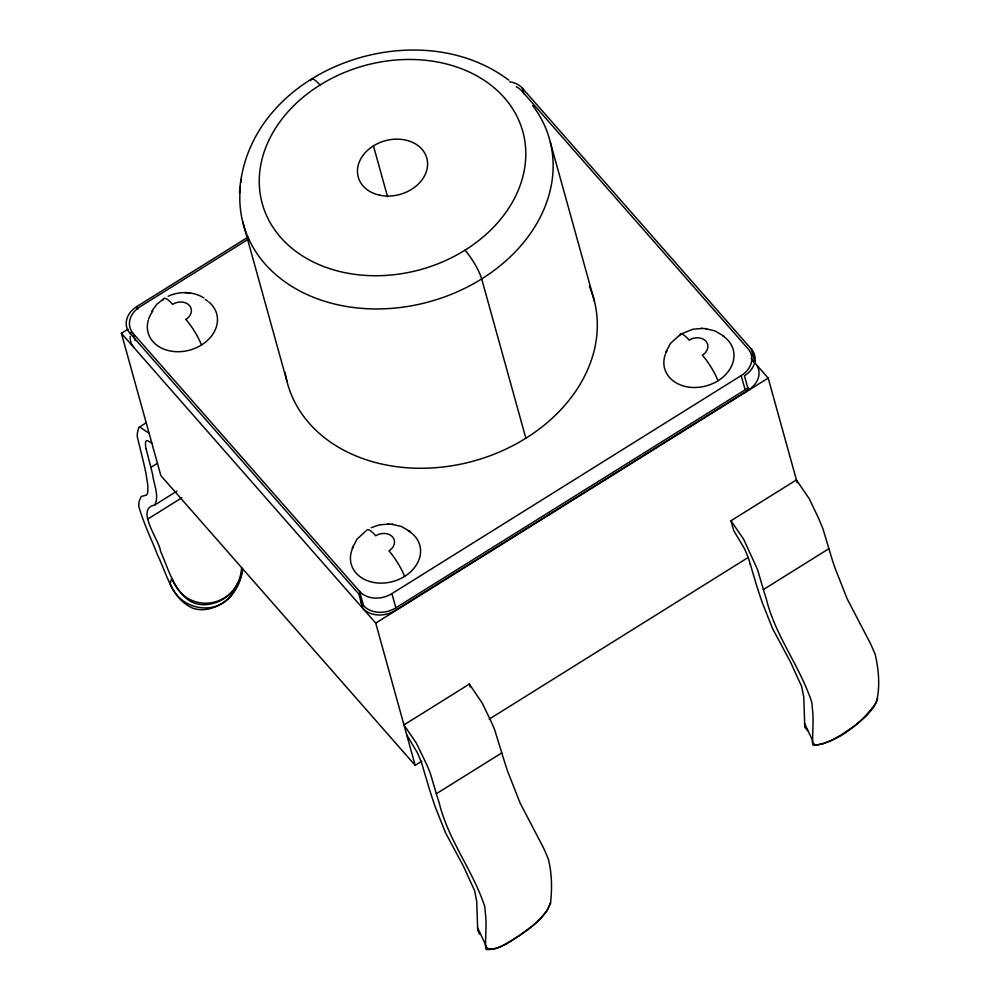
<?xml version="1.0" encoding="UTF-8"?>
<svg xmlns="http://www.w3.org/2000/svg" width="1000" height="1000" viewBox="0 0 1000 1000"><rect width="100%" height="100%" fill="white"/><g stroke="black" fill="none" stroke-linecap="round" stroke-linejoin="round"><path stroke-width="1.5" d="M479.9 933.625L477.688 930.1L476.725 901.388L474.613 890.688L463.488 866.325L445.55 832.812L435.312 807.062A342.238 75.312 58 0 1 431.375 795.35A531.312 116.912 58 0 1 428.688 786.838L422.15 764.725A46.625 10.263 58 0 0 420.175 759.312L419.5 757.65A61.175 13.462 58 0 0 418.4 755.1A73.925 16.262 58 0 0 417.238 752.487L406.662 734.812M806.95 729.463L804.75 725.938L803.775 697.225L801.663 686.525L790.55 662.163L772.613 628.65L762.375 602.9A342.238 75.312 58 0 1 758.425 591.188A531.312 116.912 58 0 1 755.75 582.675L749.2 560.562A46.625 10.263 58 0 0 747.237 555.15L746.55 553.488A61.175 13.462 58 0 0 745.462 550.938A73.925 16.262 58 0 0 744.287 548.325L733.725 530.65L730.975 520.763L796.388 479.938L809.125 498.55L817.45 515.825A151.625 33.363 58 0 1 818.675 518.538L822.638 528.025A29.137 6.412 58 0 1 823.4 530.312L831.688 557.987A325.262 71.575 58 0 0 834.812 567.475L847.188 598.913L870.325 643.263A183.875 40.462 58 0 1 875.238 654.463C878.75 669.9 880.312 686.912 876.363 702.375C862.513 722.438 838.25 742.312 813.925 745.438L812.738 744.5C812.212 733.075 813.975 721.025 812.425 709.338A224.15 49.325 58 0 0 811.8 702.412C800.113 666.425 775.288 636.025 766.275 598.812A567.525 124.875 58 0 1 763.388 589.575L758 571.138A29.6 6.513 58 0 0 757.225 568.862L743.713 539.388L730.975 520.763M477.6 928.425L479.4 933.988M804.663 724.262L805.062 727.525L807.638 730.588M239.5 193.088C246.562 69.938 415.163 9.363 508.775 80.162M550.562 902.938C552.15 888.263 551.962 872.938 548.175 858.625A183.875 40.462 58 0 0 543.275 847.425L520.125 803.075L507.762 771.637A325.262 71.575 58 0 1 504.637 762.15L494.637 729.725A59.188 13.025 58 0 0 493.925 728A77.2 16.988 58 0 0 493.188 726.263A98.8 21.738 58 0 0 492.013 723.587L491.613 722.688A152.513 33.562 58 0 0 490.387 719.975L482.225 703.1L469.338 684.1L403.925 724.925L416.45 743.275L425.85 762.75A125.862 27.7 58 0 1 426.925 765.138A93.438 20.562 58 0 1 427.95 767.5L428.925 769.812A42.062 9.25 58 0 1 429.812 772.05A30.525 6.713 58 0 1 430.575 774.163L436.337 793.737A567.525 124.875 58 0 0 439.225 802.975C448.225 840.188 473.05 870.588 484.738 906.575A224.15 49.325 58 0 1 485.375 913.487C486.925 925.188 485.15 937.237 485.675 948.662L486.863 949.6C502.587 949.675 515.725 937.513 528.362 929.338A35.175 7.688 -34.9 0 0 539.825 919.463L546.888 911.112L550.562 902.938C545.288 917.45 531.312 926.65 519.525 935.638C513.275 938.462 487.663 958.662 485.163 943.775L477.512 927.7M242.75 569.075L242.138 573.013A34.162 28.675 -52.4 0 1 235.287 587.888C224.275 603.925 198.363 612.075 183.85 595.988C171.6 583.675 167.413 566.388 160.425 551.025C159.913 540.938 134.7 508.9 154.738 505.025L176.962 491.125M241.688 571.8C240.138 590.237 224.925 606.25 206.775 609.35A35.175 29.825 -53.1 0 1 192.175 607.925C171.612 598.488 166.85 573.85 157.675 555.337C151.375 539.038 143.55 523.237 138.787 506.388A183.875 40.462 58 0 1 139.162 501.2L141.188 496.512L146.525 495.05L147.713 492.962L147.875 485.6L146.025 473.688A325.275 71.575 58 0 0 144.35 465.863A527.038 115.975 58 0 0 143.075 460.425L137.275 436.763A59.175 13.025 58 0 1 137.25 435.825A77.25 17 58 0 1 137.287 434.513A98.775 21.738 58 0 1 137.35 433.7A126.9 27.925 58 0 1 137.438 432.925A152.5 33.55 58 0 1 137.55 432.175L138.763 427.55L146.088 422.8M241.625 567.675C238.988 607.85 187.488 616.962 172.262 579.375M877.625 698.775L873.938 706.95L866.875 715.312A35.175 7.688 -34.9 0 1 855.413 725.175L841.712 734.663L831.475 740.375L823.088 743.787L817.125 744.9L815.05 744.688L812.588 742.938L812.212 739.613L804.562 723.538M171.8 578.225L170.125 583.688C181.388 614.4 227.05 617.513 237.188 583.837M352.25 548.1L357.113 539.025L366.75 530.225A23.712 5.213 58 0 1 375.737 535.763A12.337 9.663 -15.5 0 1 392.55 536.925A12.337 9.663 -15.5 0 1 388.963 550.837A23.712 5.213 58 0 1 404.575 576.413M665.65 352.45L670.525 343.387L680.163 334.588M151.825 311.1L156.75 304.375L163.65 298.812M154.738 505.025C159.55 495.962 153.825 484.513 152.688 474.862A575.15 126.562 58 0 0 150.9 467.375L146.163 449.1M757.2 365.988A23.712 18.562 -15.5 0 1 748.375 390.025L395.163 610.513A23.712 18.562 -15.5 0 1 362.812 608.275L358.875 594.05L129.963 333.25A23.712 18.562 -15.5 0 1 136.875 306.512L248 237.138M248.6 239L140.113 306.725A23.712 18.562 -15.5 0 0 133.2 333.475L135.175 340.588M421.788 761.225L415.175 765.35L160.837 475.562L121.388 333.312L127.987 329.188M150.9 467.375L157.438 463.288M147.838 519.012L181.85 497.788M133.2 333.475L359.562 591.375A23.712 18.562 -15.5 0 0 391.9 593.625L741.2 375.575A23.712 18.562 -15.5 0 0 748.1 348.837L521.75 90.925A23.712 18.562 -15.5 0 0 516.213 86.713M360.425 602.087L363.512 605.6A23.712 18.562 -15.5 0 0 395.85 607.85L745.15 389.8A23.712 18.562 -15.5 0 0 748.363 387.45M415.175 765.35L375.725 623.1L768.188 378.1L752.75 360.5M489.175 719.163L748.175 557.475M436.337 793.737L501.75 752.913M763.388 589.575L828.8 548.75M680.888 334.075L692.75 329.263L702.113 328.413M168.113 296.275C179.35 291.012 193.275 291.3 203.888 297.95M371.213 527.688L379.35 524.9L388.713 524.062M190.1 292.962L184.737 292.587M705.4 328.65L714.95 330.913L723.825 336.112M392 524.288L401.538 526.55L410.425 531.75M701.237 328.363L706.6 328.725M387.837 524L393.2 524.375M139.562 426.875L148.963 433.288M151.713 443.175C150.113 442.55 146.688 438.875 145.762 441.525A57.525 12.663 58 0 0 146.05 448.963M509.675 81.8A23.712 18.562 -15.5 0 1 522.438 88.25L751.338 349.062L755.288 363.288L751.175 358.612M121.388 333.312L375.725 623.1M750.25 564.05L750.438 564.725M768.188 378.1L797.262 482.925M748.375 390.025L744.438 375.8A23.712 18.562 -15.5 0 0 751.338 349.062M741.2 375.575L745.15 389.8M550.288 142.1L594.475 301.425M522.438 88.25L524.012 93.938M525.862 438.225L481.675 278.9A23.712 5.213 58 0 0 465.012 250.2M373.45 145.863L387.55 196.737M469.338 684.1L470.112 686.925M391.9 593.625L395.85 607.85M359.562 591.375L363.512 605.6M242.65 221.562L286.837 380.887M136.875 306.512L137.662 309.35M133.912 347.475A23.712 18.562 -15.5 0 1 130.2 336.4M130.538 334.188A23.712 18.562 -15.5 0 1 131.175 332M589.412 286.337A158.887 124.338 -15.5 0 1 474.862 460.7A158.887 124.338 -15.5 0 1 285.138 372.362M532.675 105.538A158.887 124.338 -15.5 0 1 429.787 301.625A158.887 124.338 -15.5 0 1 240.413 186.737M240.987 182.3A158.887 124.338 -15.5 0 1 241.475 179.338M310.688 80.763A23.712 5.213 58 0 1 320.037 85.013M723.012 336.062A35.575 27.837 -15.5 0 1 727.875 371.987A35.575 27.837 -15.5 0 1 683.95 386.112A35.575 27.837 -15.5 0 1 665.212 354.65M665.725 353.312A35.575 27.837 -15.5 0 1 666.95 350.688M717.987 380.775A23.712 5.213 58 0 0 702.362 355.188A12.337 9.663 -15.5 0 0 705.962 341.275A12.337 9.663 -15.5 0 0 689.137 340.112A23.712 5.213 58 0 0 679.8 335.675M408.375 530.925A35.575 27.837 -15.5 0 1 414.15 568.025A35.575 27.837 -15.5 0 1 368.088 580.962A35.575 27.837 -15.5 0 1 353.537 546.325M208.825 301.988A35.575 27.837 -15.5 0 1 190.8 349.812A35.575 27.837 -15.5 0 1 148.287 320.213M148.713 318.875A35.575 27.837 -15.5 0 1 152.825 311.137M205.263 299.513A35.575 27.837 -15.5 0 1 207.688 301.112M185.863 319.425A23.712 5.213 58 0 1 201.475 345M185.863 319.438A12.337 9.663 -15.5 0 0 189.45 305.512A12.337 9.663 -15.5 0 0 172.625 304.35A23.712 5.213 58 0 0 163.287 299.9M379.613 195.175A35.575 27.837 -15.5 0 0 427.225 159.913A35.575 27.837 -15.5 0 0 370.737 147.713A35.575 27.837 -15.5 0 0 379.613 195.175M349.012 273.463A135.175 105.787 -15.5 0 0 523.387 133.8A135.175 105.787 -15.5 0 0 305.175 95.538A135.175 105.787 -15.5 0 0 349.012 273.463"/></g></svg>
